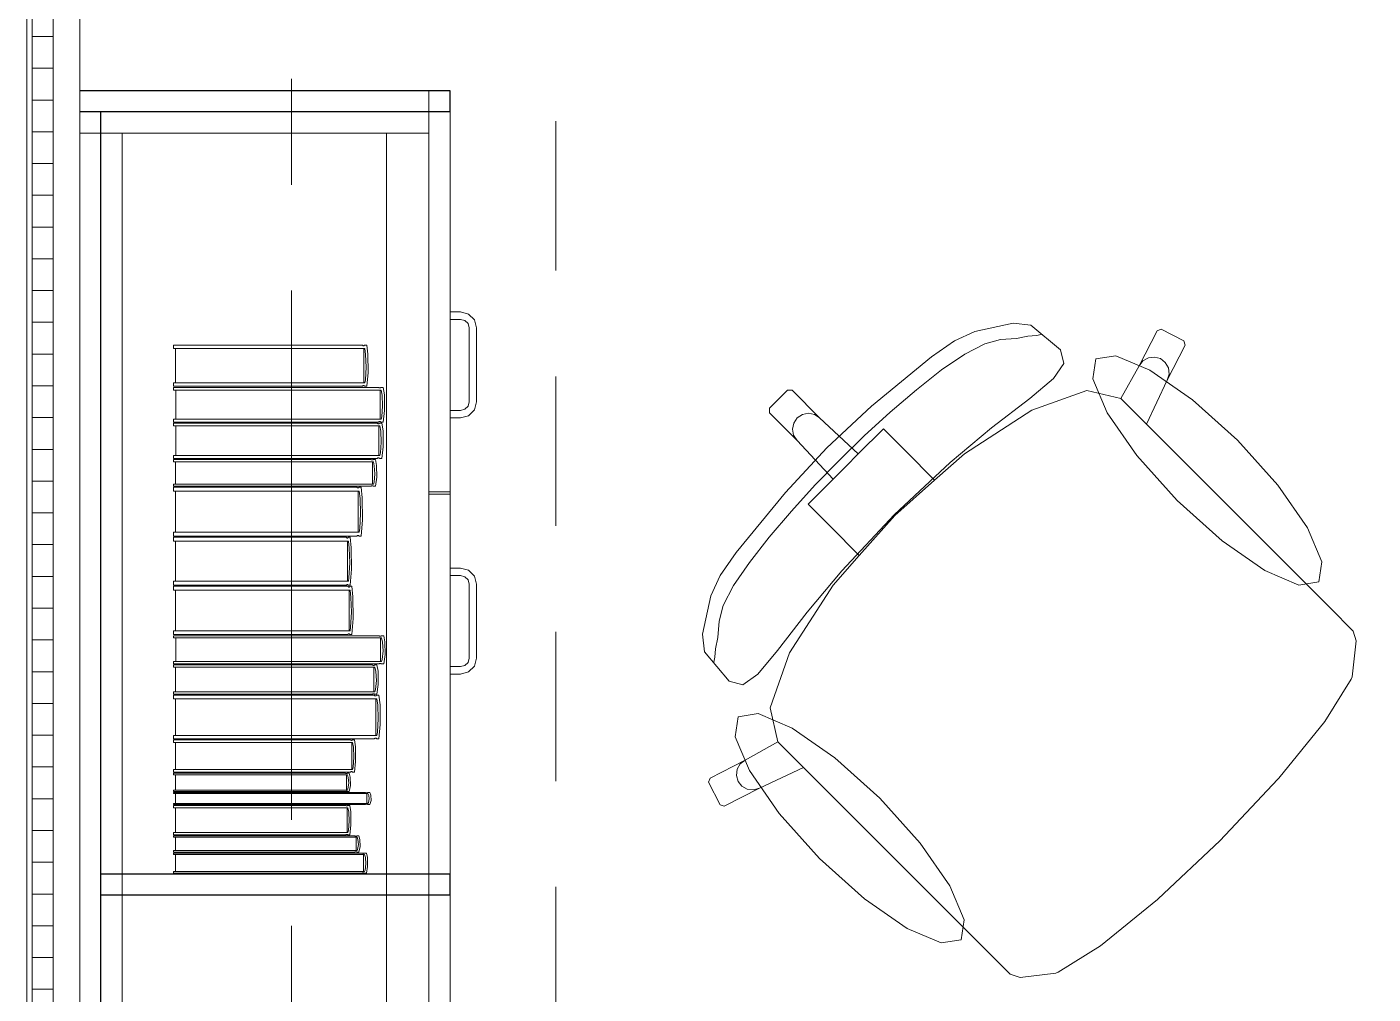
# Model space of a CAD drawing. Header units: inches. Extents: x -19 to 5698, y -728 to 92.
# Drawn here: x 407.07 to 408.342, y 13.286 to 14.199 of the extents above; entities that cross this region are included whole.
import ezdxf

# ---------------------------------------------------------------- set-up
doc = ezdxf.new("R2010")
doc.units = ezdxf.units.IN
doc.header["$MEASUREMENT"] = 0
doc.set_wipeout_variables(frame=1)
for name, pattern in [('Hidden Line', [0.195611, 0.141111, -0.0545]), ('Punto & Raya', [0.65, 0.5, -0.075, 0, -0.075]), ('Wipeout_Contour', [1, 0, -1])]:
    doc.linetypes.add(name, pattern=pattern)
for name, color, linetype in [('02 _ ARQ _ ALB _ Ejes Generales', 251, 'Continuous'), ('02 _ ARQ _ ZON _ Espacio.3D', 7, 'Continuous'), ('08 _ STR _ EXT _ 09 Vigas', 251, 'Continuous'), ('Acabado - Muros', 7, 'Continuous'), ('Interior - Mobiliario', 7, 'Continuous')]:
    doc.layers.add(name, color=color, linetype=linetype)

msp = doc.modelspace()

# ---------------------------------------------------------------- linework, layer by layer
at = {"layer": '02 _ ARQ _ ZON _ Espacio.3D', "color": 254, "linetype": 'Continuous', "lineweight": 0, "flags": 128}
msp.add_lwpolyline([(407.12, 16.5), (407.12, 8.1), (407.5701, 8.1), (407.5701, 7.7), (407.7701, 7.7), (407.7701, 7.3311), (413.6701, 7.3311), (413.6701, 7.7), (414.0701, 7.7), (414.0701, 8.1), (414.5701, 8.1), (414.5701, 7.35), (420.6701, 7.35), (420.6701, 7.7), (421.0701, 7.7), (421.0701, 8.1), (421.4201, 8.1), (421.4199, 11.45), (413.47, 11.4499), (413.47, 16.9), (413.47, 17.35), (407.5701, 17.3493), (407.5701, 16.5)], close=True, dxfattribs=at)
at = {"layer": '08 _ STR _ EXT _ 09 Vigas', "color": 251, "linetype": 'Hidden Line', "lineweight": 13, "true_color": 0x636466}
for p, q in [((407.0701, 7.7), (407.0701, 16.9)), ((407.5701, 7.7), (407.5701, 16.9))]:
    msp.add_line(p, q, dxfattribs=at)
at = {"layer": 'Interior - Mobiliario', "color": 175, "linetype": 'Continuous', "lineweight": 13}
for p, q in [((407.14, 14.1188), (407.45, 14.1188)), ((407.14, 12.6588), (407.14, 14.1188)), ((407.45, 14.1188), (407.45, 12.6588)), ((407.16, 14.0988), (407.41, 14.0988)), ((407.41, 14.0988), (407.45, 14.0988)), ((407.48, 13.9298), (407.47, 13.9298)), ((407.47, 13.9298), (407.47, 13.9228)), ((407.47, 13.9228), (407.48, 13.9228)), ((407.4875, 13.9278), (407.48, 13.9298)), ((407.48, 13.9228), (407.484, 13.9217)), ((407.484, 13.9217), (407.487, 13.9188)), ((407.493, 13.9223), (407.4875, 13.9278)), ((407.495, 13.9148), (407.493, 13.9223)), ((407.487, 13.9188), (407.488, 13.9148)), ((407.488, 13.9148), (407.488, 13.8448)), ((407.495, 13.8448), (407.495, 13.9148)), ((407.9661, 13.9114), (407.9468, 13.9024)), ((408.0022, 13.9192), (407.9661, 13.9114)), ((408.019, 13.9173), (408.0022, 13.9192)), ((408.0055, 13.9048), (408.0162, 13.9069)), ((408.0162, 13.9069), (408.0243, 13.9077)), ((408.0468, 13.8941), (408.019, 13.9173)), ((408.0243, 13.9077), (408.0288, 13.9085)), ((408.1382, 13.9121), (408.1212, 13.879)), ((408.1422, 13.9135), (408.1382, 13.9121)), ((408.1636, 13.9026), (408.1422, 13.9135)), ((407.2087, 13.8954), (407.2087, 13.8985)), ((407.2087, 13.8985), (407.3872, 13.8985)), ((407.3894, 13.8954), (407.2087, 13.8954)), ((407.2105, 13.8628), (407.2105, 13.8954)), ((407.3872, 13.8985), (407.3874, 13.8983)), ((407.3874, 13.8983), (407.3876, 13.8981)), ((407.3876, 13.8981), (407.3879, 13.8979)), ((407.3879, 13.8979), (407.3881, 13.8979)), ((407.3881, 13.8979), (407.3884, 13.8979)), ((407.3884, 13.8979), (407.3887, 13.898)), ((407.3885, 13.8954), (407.3885, 13.8628)), ((407.3887, 13.898), (407.3889, 13.8981)), ((407.3889, 13.8981), (407.3891, 13.8984)), ((407.3891, 13.8984), (407.3892, 13.8985)), ((407.3892, 13.8985), (407.3912, 13.8985)), ((407.3902, 13.8896), (407.3894, 13.8954)), ((407.3912, 13.8985), (407.3922, 13.89)), ((407.9468, 13.9024), (407.9251, 13.8875)), ((407.9565, 13.8898), (407.9753, 13.8998)), ((407.9753, 13.8998), (407.9901, 13.9037)), ((407.9901, 13.9037), (408.0055, 13.9048)), ((408.0502, 13.8812), (408.0468, 13.8941)), ((408.1479, 13.8655), (408.1649, 13.8986)), ((408.1649, 13.8986), (408.1636, 13.9026)), ((407.3907, 13.8776), (407.3902, 13.8896)), ((407.3922, 13.89), (407.3925, 13.8726)), ((407.9251, 13.8875), (407.8684, 13.8407)), ((407.9346, 13.875), (407.9565, 13.8898)), ((408.0402, 13.8669), (408.0502, 13.8812)), ((408.1249, 13.8836), (408.1212, 13.879)), ((408.13, 13.8865), (408.1249, 13.8836)), ((408.1358, 13.8872), (408.13, 13.8865)), ((408.1414, 13.8857), (408.1358, 13.8872)), ((408.146, 13.8821), (408.1414, 13.8857)), ((408.1489, 13.877), (408.146, 13.8821)), ((407.3899, 13.8657), (407.3907, 13.8776)), ((407.3925, 13.8726), (407.3912, 13.8596)), ((407.9108, 13.8564), (407.9346, 13.875)), ((408.1212, 13.879), (408.1039, 13.848)), ((408.1479, 13.8655), (408.1495, 13.8711)), ((408.1495, 13.8711), (408.1489, 13.877)), ((407.2087, 13.8596), (407.2087, 13.8628)), ((407.2087, 13.8628), (407.3894, 13.8628)), ((407.3872, 13.8596), (407.2087, 13.8596)), ((407.2087, 13.856), (407.2087, 13.8586)), ((407.2087, 13.8586), (407.4025, 13.8586)), ((407.4048, 13.856), (407.2087, 13.856)), ((407.2107, 13.8284), (407.2107, 13.856)), ((407.3873, 13.8598), (407.3872, 13.8596)), ((407.3876, 13.86), (407.3873, 13.8598)), ((407.3878, 13.8602), (407.3876, 13.86)), ((407.3881, 13.8603), (407.3878, 13.8602)), ((407.3883, 13.8603), (407.3881, 13.8603)), ((407.3886, 13.8602), (407.3883, 13.8603)), ((407.3889, 13.8601), (407.3886, 13.8602)), ((407.3891, 13.8599), (407.3889, 13.8601)), ((407.3892, 13.8596), (407.3891, 13.8599)), ((407.3912, 13.8596), (407.3892, 13.8596)), ((407.3894, 13.8628), (407.3899, 13.8657)), ((407.4025, 13.8586), (407.4026, 13.8585)), ((407.4026, 13.8585), (407.4029, 13.8583)), ((407.4029, 13.8583), (407.4032, 13.8582)), ((407.4032, 13.8582), (407.4034, 13.8581)), ((407.4034, 13.8581), (407.4037, 13.8581)), ((407.4037, 13.8581), (407.404, 13.8582)), ((407.4038, 13.856), (407.4038, 13.8284)), ((407.404, 13.8582), (407.4043, 13.8583)), ((407.4043, 13.8583), (407.4045, 13.8585)), ((407.4045, 13.8585), (407.4047, 13.8586)), ((407.4047, 13.8586), (407.4068, 13.8586)), ((407.4057, 13.8511), (407.4048, 13.856)), ((407.4068, 13.8586), (407.4079, 13.8514)), ((407.789, 13.8559), (407.7804, 13.8474)), ((407.7932, 13.8559), (407.789, 13.8559)), ((407.8193, 13.8299), (407.7932, 13.8559)), ((407.8861, 13.8352), (407.9108, 13.8564)), ((408.0179, 13.8482), (408.0402, 13.8669)), ((408.1283, 13.8237), (408.1479, 13.8655)), ((407.4062, 13.841), (407.4057, 13.8511)), ((407.4079, 13.8514), (407.4081, 13.8367)), ((407.488, 13.8448), (407.487, 13.8408)), ((407.493, 13.8373), (407.495, 13.8448)), ((407.7719, 13.8389), (407.7804, 13.8474)), ((407.9818, 13.8203), (408.0179, 13.8482)), ((408.0719, 13.8555), (408.02, 13.8371)), ((408.1039, 13.848), (408.0719, 13.8555)), ((408.1041, 13.848), (408.1039, 13.848)), ((408.1041, 13.848), (408.1283, 13.8237)), ((407.4048, 13.8284), (407.4054, 13.8309)), ((407.4054, 13.8309), (407.4062, 13.841)), ((407.4081, 13.8367), (407.4068, 13.8258)), ((407.48, 13.8368), (407.47, 13.8368)), ((407.47, 13.8368), (407.47, 13.8298)), ((407.484, 13.8379), (407.48, 13.8368)), ((407.48, 13.8298), (407.4875, 13.8318)), ((407.487, 13.8408), (407.484, 13.8379)), ((407.4875, 13.8318), (407.493, 13.8373)), ((407.7719, 13.8346), (407.7719, 13.8389)), ((407.798, 13.8085), (407.7719, 13.8346)), ((407.803, 13.833), (407.7981, 13.8298)), ((407.8087, 13.8342), (407.803, 13.833)), ((407.8145, 13.8331), (407.8087, 13.8342)), ((407.8193, 13.8299), (407.8145, 13.8331)), ((407.8684, 13.8407), (407.8262, 13.8016)), ((407.8614, 13.8127), (407.8861, 13.8352)), ((408.02, 13.8371), (407.9561, 13.7958)), ((407.2087, 13.8258), (407.2087, 13.8284)), ((407.2087, 13.8284), (407.4048, 13.8284)), ((407.4025, 13.8258), (407.2087, 13.8258)), ((407.2087, 13.8221), (407.2087, 13.8248)), ((407.2087, 13.8248), (407.4012, 13.8248)), ((407.4035, 13.8221), (407.2087, 13.8221)), ((407.2107, 13.7941), (407.2107, 13.8221)), ((407.4012, 13.8248), (407.4013, 13.8246)), ((407.4013, 13.8246), (407.4016, 13.8244)), ((407.4016, 13.8244), (407.4019, 13.8243)), ((407.4019, 13.8243), (407.4022, 13.8242)), ((407.4022, 13.8242), (407.4024, 13.8242)), ((407.4024, 13.8242), (407.4027, 13.8243)), ((407.4026, 13.8259), (407.4025, 13.8258)), ((407.4025, 13.8221), (407.4025, 13.7941)), ((407.4028, 13.8261), (407.4026, 13.8259)), ((407.4027, 13.8243), (407.403, 13.8244)), ((407.4031, 13.8262), (407.4028, 13.8261)), ((407.403, 13.8244), (407.4033, 13.8247)), ((407.4034, 13.8263), (407.4031, 13.8262)), ((407.4033, 13.8247), (407.4034, 13.8248)), ((407.4037, 13.8263), (407.4034, 13.8263)), ((407.4034, 13.8248), (407.4055, 13.8248)), ((407.4044, 13.8171), (407.4035, 13.8221)), ((407.404, 13.8263), (407.4037, 13.8263)), ((407.4042, 13.8261), (407.404, 13.8263)), ((407.4045, 13.826), (407.4042, 13.8261)), ((407.4047, 13.8258), (407.4045, 13.826)), ((407.4068, 13.8258), (407.4047, 13.8258)), ((407.4055, 13.8248), (407.4066, 13.8175)), ((407.47, 13.8298), (407.48, 13.8298)), ((407.7936, 13.8191), (407.7948, 13.8249)), ((407.7947, 13.8134), (407.7936, 13.8191)), ((407.7948, 13.8249), (407.7981, 13.8298)), ((407.8558, 13.7959), (407.8193, 13.8299)), ((407.8795, 13.8195), (407.8558, 13.7959)), ((407.9006, 13.7984), (407.8795, 13.8195)), ((407.9425, 13.7876), (407.9818, 13.8203)), ((408.2762, 13.6759), (408.1283, 13.8237)), ((407.4041, 13.7966), (407.4049, 13.8068)), ((407.4049, 13.8068), (407.4044, 13.8171)), ((407.4066, 13.8175), (407.4068, 13.8025)), ((407.798, 13.8085), (407.7947, 13.8134)), ((407.832, 13.772), (407.798, 13.8085)), ((407.838, 13.7899), (407.8614, 13.8127)), ((407.2087, 13.7914), (407.2087, 13.7941)), ((407.2087, 13.7941), (407.4035, 13.7941)), ((407.4035, 13.7941), (407.4041, 13.7966)), ((407.4068, 13.8025), (407.4055, 13.7914)), ((407.7871, 13.7594), (407.8262, 13.8016)), ((407.8558, 13.7959), (407.8439, 13.7839)), ((407.928, 13.771), (407.9006, 13.7984)), ((407.9561, 13.7958), (407.928, 13.771)), ((407.4012, 13.7914), (407.2087, 13.7914)), ((407.2087, 13.7884), (407.2087, 13.7904)), ((407.2087, 13.7904), (407.3953, 13.7904)), ((407.3975, 13.7884), (407.2087, 13.7884)), ((407.2106, 13.7673), (407.2106, 13.7884)), ((407.3953, 13.7904), (407.3954, 13.7902)), ((407.3954, 13.7902), (407.3957, 13.7901)), ((407.3957, 13.7901), (407.3959, 13.79)), ((407.3959, 13.79), (407.3962, 13.79)), ((407.3962, 13.79), (407.3965, 13.79)), ((407.3965, 13.79), (407.3968, 13.79)), ((407.3966, 13.7884), (407.3966, 13.7673)), ((407.3968, 13.79), (407.397, 13.7901)), ((407.397, 13.7901), (407.3973, 13.7903)), ((407.3973, 13.7903), (407.3974, 13.7904)), ((407.3974, 13.7904), (407.3995, 13.7904)), ((407.3984, 13.7846), (407.3975, 13.7884)), ((407.3989, 13.7769), (407.3984, 13.7846)), ((407.3995, 13.7904), (407.4005, 13.7849)), ((407.4005, 13.7849), (407.4007, 13.7737)), ((407.4013, 13.7915), (407.4012, 13.7914)), ((407.4015, 13.7917), (407.4013, 13.7915)), ((407.4018, 13.7919), (407.4015, 13.7917)), ((407.4021, 13.7919), (407.4018, 13.7919)), ((407.4024, 13.7919), (407.4021, 13.7919)), ((407.4027, 13.7919), (407.4024, 13.7919)), ((407.4029, 13.7918), (407.4027, 13.7919)), ((407.4032, 13.7916), (407.4029, 13.7918)), ((407.4034, 13.7914), (407.4032, 13.7916)), ((407.4055, 13.7914), (407.4034, 13.7914)), ((407.838, 13.7899), (407.8152, 13.7664)), ((407.832, 13.772), (407.8439, 13.7839)), ((407.8897, 13.7381), (407.9425, 13.7876)), ((407.2087, 13.7653), (407.2087, 13.7673)), ((407.2087, 13.7673), (407.3975, 13.7673)), ((407.3975, 13.7673), (407.3981, 13.7692)), ((407.3981, 13.7692), (407.3989, 13.7769)), ((407.4007, 13.7737), (407.3995, 13.7653)), ((407.8083, 13.7484), (407.832, 13.772)), ((407.928, 13.771), (407.8902, 13.7377)), ((407.3953, 13.7653), (407.2087, 13.7653)), ((407.2087, 13.7606), (407.2087, 13.7643)), ((407.2087, 13.7643), (407.382, 13.7643)), ((407.3841, 13.7606), (407.2087, 13.7606)), ((407.2105, 13.7217), (407.2105, 13.7606)), ((407.382, 13.7643), (407.3821, 13.7641)), ((407.3821, 13.7641), (407.3824, 13.7638)), ((407.3824, 13.7638), (407.3826, 13.7636)), ((407.3826, 13.7636), (407.3829, 13.7636)), ((407.3829, 13.7636), (407.3831, 13.7636)), ((407.3831, 13.7636), (407.3834, 13.7637)), ((407.3832, 13.7606), (407.3832, 13.7217)), ((407.3834, 13.7637), (407.3836, 13.7639)), ((407.3836, 13.7639), (407.3839, 13.7641)), ((407.3839, 13.7641), (407.384, 13.7643)), ((407.384, 13.7643), (407.3859, 13.7643)), ((407.3849, 13.7537), (407.3841, 13.7606)), ((407.3859, 13.7643), (407.3869, 13.7542)), ((407.3869, 13.7542), (407.3871, 13.7335)), ((407.3954, 13.7654), (407.3953, 13.7653)), ((407.3956, 13.7656), (407.3954, 13.7654)), ((407.3959, 13.7657), (407.3956, 13.7656)), ((407.3962, 13.7657), (407.3959, 13.7657)), ((407.3964, 13.7657), (407.3962, 13.7657)), ((407.3967, 13.7657), (407.3964, 13.7657)), ((407.397, 13.7656), (407.3967, 13.7657)), ((407.3972, 13.7655), (407.397, 13.7656)), ((407.3974, 13.7653), (407.3972, 13.7655)), ((407.3995, 13.7653), (407.3974, 13.7653)), ((407.47, 13.7598), (407.45, 13.7598)), ((407.47, 13.7578), (407.45, 13.7578)), ((407.7403, 13.7027), (407.7871, 13.7594)), ((407.8152, 13.7664), (407.7926, 13.7418)), ((407.3854, 13.7394), (407.3849, 13.7537)), ((407.7926, 13.7418), (407.7715, 13.717)), ((407.8295, 13.7272), (407.8083, 13.7484)), ((407.3846, 13.7252), (407.3854, 13.7394)), ((407.3871, 13.7335), (407.3859, 13.718)), ((407.8897, 13.7381), (407.8402, 13.6854)), ((407.8568, 13.6998), (407.8902, 13.7377)), ((407.2087, 13.718), (407.2087, 13.7217)), ((407.2087, 13.7217), (407.3841, 13.7217)), ((407.382, 13.718), (407.2087, 13.718)), ((407.2087, 13.7134), (407.2087, 13.717)), ((407.2087, 13.717), (407.372, 13.717)), ((407.372, 13.717), (407.3721, 13.7168)), ((407.3721, 13.7168), (407.3723, 13.7165)), ((407.3723, 13.7165), (407.3725, 13.7163)), ((407.3725, 13.7163), (407.3728, 13.7163)), ((407.3728, 13.7163), (407.373, 13.7163)), ((407.373, 13.7163), (407.3733, 13.7164)), ((407.3733, 13.7164), (407.3735, 13.7166)), ((407.3735, 13.7166), (407.3737, 13.7168)), ((407.3737, 13.7168), (407.3738, 13.717)), ((407.3738, 13.717), (407.3756, 13.717)), ((407.3756, 13.717), (407.3765, 13.7071)), ((407.3821, 13.7182), (407.382, 13.718)), ((407.3823, 13.7185), (407.3821, 13.7182)), ((407.3826, 13.7187), (407.3823, 13.7185)), ((407.3828, 13.7188), (407.3826, 13.7187)), ((407.3831, 13.7188), (407.3828, 13.7188)), ((407.3833, 13.7187), (407.3831, 13.7188)), ((407.3836, 13.7185), (407.3833, 13.7187)), ((407.3838, 13.7183), (407.3836, 13.7185)), ((407.384, 13.718), (407.3838, 13.7183)), ((407.3859, 13.718), (407.384, 13.718)), ((407.3841, 13.7217), (407.3846, 13.7252)), ((407.7715, 13.717), (407.7529, 13.6932)), ((407.8568, 13.6998), (407.8295, 13.7272)), ((407.3739, 13.7134), (407.2087, 13.7134)), ((407.2104, 13.6754), (407.2104, 13.7134)), ((407.3731, 13.7134), (407.3731, 13.6754)), ((407.3747, 13.7066), (407.3739, 13.7134)), ((407.3751, 13.6927), (407.3747, 13.7066)), ((407.3765, 13.7071), (407.3767, 13.6868)), ((407.3744, 13.6788), (407.3751, 13.6927)), ((407.7254, 13.681), (407.7403, 13.7027)), ((407.7529, 13.6932), (407.738, 13.6714)), ((407.8321, 13.6717), (407.8568, 13.6998)), ((407.3739, 13.6754), (407.3744, 13.6788)), ((407.3767, 13.6868), (407.3756, 13.6717)), ((407.47, 13.6878), (407.48, 13.6878)), ((407.47, 13.6808), (407.47, 13.6878)), ((407.48, 13.6808), (407.47, 13.6808)), ((407.48, 13.6878), (407.4875, 13.6858)), ((407.484, 13.6797), (407.48, 13.6808)), ((407.487, 13.6768), (407.484, 13.6797)), ((407.4875, 13.6858), (407.493, 13.6803)), ((407.493, 13.6803), (407.495, 13.6728)), ((407.7164, 13.6618), (407.7254, 13.681)), ((407.8402, 13.6854), (407.8075, 13.6461)), ((407.2087, 13.6717), (407.2087, 13.6754)), ((407.2087, 13.6754), (407.3739, 13.6754)), ((407.372, 13.6717), (407.2087, 13.6717)), ((407.2087, 13.6671), (407.2087, 13.6707)), ((407.2087, 13.6707), (407.3735, 13.6707)), ((407.3755, 13.6671), (407.2087, 13.6671)), ((407.2104, 13.6287), (407.2104, 13.6671)), ((407.3723, 13.6722), (407.372, 13.6719)), ((407.372, 13.6719), (407.372, 13.6717)), ((407.3725, 13.6724), (407.3723, 13.6722)), ((407.3727, 13.6725), (407.3725, 13.6724)), ((407.373, 13.6725), (407.3727, 13.6725)), ((407.3732, 13.6724), (407.373, 13.6725)), ((407.3735, 13.6722), (407.3732, 13.6724)), ((407.3737, 13.672), (407.3735, 13.6722)), ((407.3735, 13.6707), (407.3736, 13.6705)), ((407.3736, 13.6705), (407.3738, 13.6702)), ((407.3738, 13.6717), (407.3737, 13.672)), ((407.3756, 13.6717), (407.3738, 13.6717)), ((407.3738, 13.6702), (407.3741, 13.6701)), ((407.3741, 13.6701), (407.3743, 13.67)), ((407.3743, 13.67), (407.3746, 13.67)), ((407.3746, 13.67), (407.3748, 13.6701)), ((407.3747, 13.6671), (407.3747, 13.6287)), ((407.3748, 13.6701), (407.375, 13.6703)), ((407.375, 13.6703), (407.3753, 13.6706)), ((407.3753, 13.6706), (407.3754, 13.6707)), ((407.3754, 13.6707), (407.3772, 13.6707)), ((407.3763, 13.6602), (407.3755, 13.6671)), ((407.3772, 13.6707), (407.3781, 13.6607)), ((407.488, 13.6728), (407.487, 13.6768)), ((407.488, 13.6028), (407.488, 13.6728)), ((407.495, 13.6728), (407.495, 13.6028)), ((407.738, 13.6714), (407.7281, 13.6525)), ((407.7907, 13.6079), (407.8321, 13.6717)), ((408.3017, 13.6504), (408.2762, 13.6759)), ((407.3767, 13.6462), (407.3763, 13.6602)), ((407.3781, 13.6607), (407.3783, 13.6403)), ((407.7087, 13.6256), (407.7164, 13.6618)), ((407.7281, 13.6525), (407.7242, 13.6378)), ((407.376, 13.6321), (407.3767, 13.6462)), ((407.3783, 13.6403), (407.3772, 13.625)), ((407.8075, 13.6461), (407.7796, 13.6099)), ((408.3237, 13.6284), (408.3017, 13.6504)), ((407.2087, 13.625), (407.2087, 13.6287)), ((407.2087, 13.6287), (407.3755, 13.6287)), ((407.3755, 13.6287), (407.376, 13.6321)), ((407.7242, 13.6378), (407.723, 13.6224)), ((408.3265, 13.6191), (408.3237, 13.6284)), ((407.3735, 13.625), (407.2087, 13.625)), ((407.2087, 13.6219), (407.2087, 13.624)), ((407.2087, 13.624), (407.4029, 13.624)), ((407.4053, 13.6219), (407.2087, 13.6219)), ((407.2107, 13.5996), (407.2107, 13.6219)), ((407.3736, 13.6252), (407.3735, 13.625)), ((407.3738, 13.6255), (407.3736, 13.6252)), ((407.374, 13.6257), (407.3738, 13.6255)), ((407.3743, 13.6258), (407.374, 13.6257)), ((407.3745, 13.6258), (407.3743, 13.6258)), ((407.3748, 13.6257), (407.3745, 13.6258)), ((407.375, 13.6255), (407.3748, 13.6257)), ((407.3752, 13.6253), (407.375, 13.6255)), ((407.3754, 13.625), (407.3752, 13.6253)), ((407.3772, 13.625), (407.3754, 13.625)), ((407.4029, 13.624), (407.4031, 13.6239)), ((407.4031, 13.6239), (407.4033, 13.6237)), ((407.4033, 13.6237), (407.4036, 13.6236)), ((407.4036, 13.6236), (407.4039, 13.6236)), ((407.4039, 13.6236), (407.4042, 13.6236)), ((407.4042, 13.6236), (407.4045, 13.6236)), ((407.4043, 13.6219), (407.4043, 13.5996)), ((407.4045, 13.6236), (407.4048, 13.6237)), ((407.4048, 13.6237), (407.405, 13.6239)), ((407.405, 13.6239), (407.4051, 13.624)), ((407.4051, 13.624), (407.4073, 13.624)), ((407.4062, 13.6179), (407.4053, 13.6219)), ((407.4067, 13.6097), (407.4062, 13.6179)), ((407.4073, 13.624), (407.4084, 13.6182)), ((407.4084, 13.6182), (407.4086, 13.6063)), ((407.7105, 13.6089), (407.7087, 13.6256)), ((407.723, 13.6224), (407.721, 13.6116)), ((408.3225, 13.5852), (408.3265, 13.6191)), ((407.4053, 13.5996), (407.4059, 13.6016)), ((407.4059, 13.6016), (407.4067, 13.6097)), ((407.4086, 13.6063), (407.4073, 13.5974)), ((407.487, 13.5988), (407.488, 13.6028)), ((407.495, 13.6028), (407.493, 13.5953)), ((407.7337, 13.581), (407.7105, 13.6089)), ((407.7202, 13.6036), (407.7194, 13.5991)), ((407.721, 13.6116), (407.7202, 13.6036)), ((407.7796, 13.6099), (407.761, 13.5876)), ((407.7724, 13.5559), (407.7907, 13.6079)), ((407.2087, 13.5974), (407.2087, 13.5996)), ((407.2087, 13.5996), (407.4053, 13.5996)), ((407.4029, 13.5974), (407.2087, 13.5974)), ((407.2087, 13.5942), (407.2087, 13.5964)), ((407.2087, 13.5964), (407.3966, 13.5964)), ((407.3989, 13.5942), (407.2087, 13.5942)), ((407.2106, 13.571), (407.2106, 13.5942)), ((407.3966, 13.5964), (407.3968, 13.5963)), ((407.3968, 13.5963), (407.397, 13.5961)), ((407.397, 13.5961), (407.3973, 13.596)), ((407.3973, 13.596), (407.3976, 13.596)), ((407.3976, 13.596), (407.3979, 13.596)), ((407.3979, 13.596), (407.3982, 13.596)), ((407.398, 13.5942), (407.398, 13.571)), ((407.3982, 13.596), (407.3984, 13.5962)), ((407.3984, 13.5962), (407.3987, 13.5963)), ((407.3987, 13.5963), (407.3988, 13.5964)), ((407.3988, 13.5964), (407.4009, 13.5964)), ((407.3998, 13.5901), (407.3989, 13.5942)), ((407.4003, 13.5816), (407.3998, 13.5901)), ((407.4009, 13.5964), (407.4019, 13.5904)), ((407.4019, 13.5904), (407.4021, 13.578)), ((407.403, 13.5975), (407.4029, 13.5974)), ((407.4033, 13.5977), (407.403, 13.5975)), ((407.4035, 13.5978), (407.4033, 13.5977)), ((407.4038, 13.5979), (407.4035, 13.5978)), ((407.4041, 13.5979), (407.4038, 13.5979)), ((407.4044, 13.5978), (407.4041, 13.5979)), ((407.4047, 13.5977), (407.4044, 13.5978)), ((407.4049, 13.5976), (407.4047, 13.5977)), ((407.4051, 13.5974), (407.4049, 13.5976)), ((407.4073, 13.5974), (407.4051, 13.5974)), ((407.47, 13.5948), (407.48, 13.5948)), ((407.47, 13.5878), (407.47, 13.5948)), ((407.48, 13.5948), (407.484, 13.5959)), ((407.4875, 13.5898), (407.48, 13.5878)), ((407.484, 13.5959), (407.487, 13.5988)), ((407.493, 13.5953), (407.4875, 13.5898)), ((407.3995, 13.5731), (407.4003, 13.5816)), ((407.4021, 13.578), (407.4009, 13.5688)), ((407.48, 13.5878), (407.47, 13.5878)), ((407.7466, 13.5776), (407.7337, 13.581)), ((407.761, 13.5876), (407.7466, 13.5776)), ((408.2967, 13.543), (408.3216, 13.5831)), ((408.3216, 13.5831), (408.3225, 13.5852)), ((407.2087, 13.5688), (407.2087, 13.571)), ((407.2087, 13.571), (407.3989, 13.571)), ((407.3966, 13.5688), (407.2087, 13.5688)), ((407.2087, 13.5645), (407.2087, 13.5678)), ((407.2087, 13.5678), (407.3984, 13.5678)), ((407.4008, 13.5645), (407.2087, 13.5645)), ((407.2106, 13.5299), (407.2106, 13.5645)), ((407.3967, 13.5689), (407.3966, 13.5688)), ((407.397, 13.569), (407.3967, 13.5689)), ((407.3973, 13.5692), (407.397, 13.569)), ((407.3975, 13.5692), (407.3973, 13.5692)), ((407.3978, 13.5692), (407.3975, 13.5692)), ((407.3981, 13.5692), (407.3978, 13.5692)), ((407.3984, 13.5691), (407.3981, 13.5692)), ((407.3986, 13.5689), (407.3984, 13.5691)), ((407.3984, 13.5678), (407.3986, 13.5675)), ((407.3988, 13.5688), (407.3986, 13.5689)), ((407.3986, 13.5675), (407.3988, 13.5673)), ((407.4009, 13.5688), (407.3988, 13.5688)), ((407.3988, 13.5673), (407.3991, 13.5672)), ((407.3989, 13.571), (407.3995, 13.5731)), ((407.3991, 13.5672), (407.3994, 13.5671)), ((407.3994, 13.5671), (407.3997, 13.5671)), ((407.3997, 13.5671), (407.4, 13.5672)), ((407.3998, 13.5645), (407.3998, 13.5299)), ((407.4, 13.5672), (407.4002, 13.5674)), ((407.4002, 13.5674), (407.4005, 13.5676)), ((407.4005, 13.5676), (407.4006, 13.5678)), ((407.4006, 13.5678), (407.4027, 13.5678)), ((407.4016, 13.5583), (407.4008, 13.5645)), ((407.4027, 13.5678), (407.4038, 13.5587)), ((407.4021, 13.5457), (407.4016, 13.5583)), ((407.4038, 13.5587), (407.404, 13.5403)), ((407.7798, 13.5239), (407.7724, 13.5559)), ((407.4013, 13.533), (407.4021, 13.5457)), ((407.404, 13.5403), (407.4027, 13.5266)), ((408.2532, 13.4894), (408.2967, 13.543)), ((407.2087, 13.5266), (407.2087, 13.5299)), ((407.2087, 13.5299), (407.4008, 13.5299)), ((407.3984, 13.5266), (407.2087, 13.5266)), ((407.2087, 13.5232), (407.2087, 13.5256)), ((407.2087, 13.5256), (407.3758, 13.5256)), ((407.3758, 13.5256), (407.376, 13.5255)), ((407.376, 13.5255), (407.3762, 13.5253)), ((407.3762, 13.5253), (407.3764, 13.5252)), ((407.3764, 13.5252), (407.3767, 13.5251)), ((407.3767, 13.5251), (407.3769, 13.5251)), ((407.3769, 13.5251), (407.3772, 13.5252)), ((407.3772, 13.5252), (407.3774, 13.5253)), ((407.3774, 13.5253), (407.3776, 13.5255)), ((407.3776, 13.5255), (407.3777, 13.5256)), ((407.3777, 13.5256), (407.3796, 13.5256)), ((407.3796, 13.5256), (407.3805, 13.5189)), ((407.3985, 13.5268), (407.3984, 13.5266)), ((407.3988, 13.527), (407.3985, 13.5268)), ((407.3991, 13.5272), (407.3988, 13.527)), ((407.3993, 13.5273), (407.3991, 13.5272)), ((407.3996, 13.5273), (407.3993, 13.5273)), ((407.3999, 13.5272), (407.3996, 13.5273)), ((407.4002, 13.5271), (407.3999, 13.5272)), ((407.4004, 13.5269), (407.4002, 13.5271)), ((407.4006, 13.5266), (407.4004, 13.5269)), ((407.4027, 13.5266), (407.4006, 13.5266)), ((407.4008, 13.5299), (407.4013, 13.533)), ((407.3779, 13.5232), (407.2087, 13.5232)), ((407.2104, 13.4976), (407.2104, 13.5232)), ((407.377, 13.5232), (407.377, 13.4976)), ((407.3787, 13.5186), (407.3779, 13.5232)), ((407.3791, 13.5092), (407.3787, 13.5186)), ((407.3805, 13.5189), (407.3807, 13.5053)), ((407.7488, 13.5066), (407.7798, 13.5239)), ((407.7799, 13.5237), (407.7798, 13.5239)), ((407.7799, 13.5237), (407.8041, 13.4995)), ((407.3779, 13.4976), (407.3784, 13.4999)), ((407.3784, 13.4999), (407.3791, 13.5092)), ((407.3807, 13.5053), (407.3796, 13.4951)), ((407.7157, 13.4896), (407.7488, 13.5066)), ((407.7413, 13.4978), (407.7442, 13.503)), ((407.7442, 13.503), (407.7488, 13.5066)), ((407.8041, 13.4995), (407.7623, 13.4799)), ((407.952, 13.3516), (407.8041, 13.4995)), ((407.2087, 13.4951), (407.2087, 13.4976)), ((407.2087, 13.4976), (407.3779, 13.4976)), ((407.3758, 13.4951), (407.2087, 13.4951)), ((407.2087, 13.4927), (407.2087, 13.4941)), ((407.2087, 13.4941), (407.3711, 13.4941)), ((407.3731, 13.4927), (407.2087, 13.4927)), ((407.2104, 13.4782), (407.2104, 13.4927)), ((407.3711, 13.4941), (407.3712, 13.494)), ((407.3712, 13.494), (407.3714, 13.4939)), ((407.3714, 13.4939), (407.3717, 13.4939)), ((407.3717, 13.4939), (407.3719, 13.4938)), ((407.3719, 13.4938), (407.3721, 13.4938)), ((407.3721, 13.4938), (407.3724, 13.4939)), ((407.3722, 13.4927), (407.3722, 13.4782)), ((407.3724, 13.4939), (407.3726, 13.4939)), ((407.3726, 13.4939), (407.3728, 13.4941)), ((407.3728, 13.4941), (407.3729, 13.4941)), ((407.3729, 13.4941), (407.3747, 13.4941)), ((407.3738, 13.4901), (407.3731, 13.4927)), ((407.3742, 13.4848), (407.3738, 13.4901)), ((407.3747, 13.4941), (407.3756, 13.4903)), ((407.3756, 13.4903), (407.3758, 13.4826)), ((407.3759, 13.4952), (407.3758, 13.4951)), ((407.3761, 13.4954), (407.3759, 13.4952)), ((407.3764, 13.4956), (407.3761, 13.4954)), ((407.3766, 13.4956), (407.3764, 13.4956)), ((407.3769, 13.4956), (407.3766, 13.4956)), ((407.3771, 13.4956), (407.3769, 13.4956)), ((407.3774, 13.4955), (407.3771, 13.4956)), ((407.3776, 13.4953), (407.3774, 13.4955)), ((407.3777, 13.4951), (407.3776, 13.4953)), ((407.3796, 13.4951), (407.3777, 13.4951)), ((407.7144, 13.4856), (407.7157, 13.4896)), ((407.7406, 13.492), (407.7413, 13.4978)), ((407.7422, 13.4864), (407.7406, 13.492)), ((408.1976, 13.4302), (408.2525, 13.4885)), ((408.2525, 13.4885), (408.2532, 13.4894)), ((407.2087, 13.4768), (407.2087, 13.4782)), ((407.2087, 13.4782), (407.3731, 13.4782)), ((407.3711, 13.4768), (407.2087, 13.4768)), ((407.2087, 13.4749), (407.2087, 13.4758)), ((407.2087, 13.4758), (407.39, 13.4758)), ((407.3922, 13.4749), (407.2087, 13.4749)), ((407.2106, 13.4656), (407.2106, 13.4749)), ((407.3712, 13.4768), (407.3711, 13.4768)), ((407.3714, 13.4769), (407.3712, 13.4768)), ((407.3716, 13.477), (407.3714, 13.4769)), ((407.3718, 13.477), (407.3716, 13.477)), ((407.3721, 13.4771), (407.3718, 13.477)), ((407.3723, 13.477), (407.3721, 13.4771)), ((407.3726, 13.477), (407.3723, 13.477)), ((407.3728, 13.4769), (407.3726, 13.477)), ((407.3729, 13.4768), (407.3728, 13.4769)), ((407.3747, 13.4768), (407.3729, 13.4768)), ((407.3731, 13.4782), (407.3735, 13.4795)), ((407.3735, 13.4795), (407.3742, 13.4848)), ((407.3758, 13.4826), (407.3747, 13.4768)), ((407.39, 13.4758), (407.3902, 13.4757)), ((407.3902, 13.4757), (407.3904, 13.4756)), ((407.3904, 13.4756), (407.3907, 13.4756)), ((407.3907, 13.4756), (407.3909, 13.4756)), ((407.3909, 13.4756), (407.3912, 13.4756)), ((407.3912, 13.4756), (407.3915, 13.4756)), ((407.3913, 13.4749), (407.3913, 13.4656)), ((407.3915, 13.4756), (407.3917, 13.4757)), ((407.3917, 13.4757), (407.392, 13.4757)), ((407.392, 13.4757), (407.3921, 13.4758)), ((407.3921, 13.4758), (407.3941, 13.4758)), ((407.3931, 13.4732), (407.3922, 13.4749)), ((407.3941, 13.4758), (407.3951, 13.4733)), ((407.7252, 13.4642), (407.7144, 13.4856)), ((407.7623, 13.4799), (407.7292, 13.4629)), ((407.7458, 13.4818), (407.7422, 13.4864)), ((407.7509, 13.479), (407.7458, 13.4818)), ((407.7567, 13.4783), (407.7509, 13.479)), ((407.7623, 13.4799), (407.7567, 13.4783)), ((407.2087, 13.4647), (407.2087, 13.4656)), ((407.2087, 13.4656), (407.3922, 13.4656)), ((407.39, 13.4647), (407.2087, 13.4647)), ((407.2087, 13.4615), (407.2087, 13.4637)), ((407.2087, 13.4637), (407.3715, 13.4637)), ((407.3735, 13.4615), (407.2087, 13.4615)), ((407.2104, 13.4381), (407.2104, 13.4615)), ((407.3715, 13.4637), (407.3717, 13.4636)), ((407.3717, 13.4636), (407.3719, 13.4634)), ((407.3719, 13.4634), (407.3721, 13.4633)), ((407.3721, 13.4633), (407.3724, 13.4633)), ((407.3724, 13.4633), (407.3726, 13.4633)), ((407.3726, 13.4633), (407.3728, 13.4634)), ((407.3727, 13.4615), (407.3727, 13.4381)), ((407.3728, 13.4634), (407.3731, 13.4635)), ((407.3731, 13.4635), (407.3733, 13.4636)), ((407.3733, 13.4636), (407.3734, 13.4637)), ((407.3734, 13.4637), (407.3752, 13.4637)), ((407.3743, 13.4573), (407.3735, 13.4615)), ((407.3752, 13.4637), (407.3761, 13.4576)), ((407.3901, 13.4648), (407.39, 13.4647)), ((407.3904, 13.4649), (407.3901, 13.4648)), ((407.3906, 13.4649), (407.3904, 13.4649)), ((407.3909, 13.4649), (407.3906, 13.4649)), ((407.3912, 13.4649), (407.3909, 13.4649)), ((407.3914, 13.4649), (407.3912, 13.4649)), ((407.3917, 13.4649), (407.3914, 13.4649)), ((407.3919, 13.4648), (407.3917, 13.4649)), ((407.3921, 13.4647), (407.3919, 13.4648)), ((407.3941, 13.4647), (407.3921, 13.4647)), ((407.3922, 13.4656), (407.3928, 13.4665)), ((407.3928, 13.4665), (407.3936, 13.4698)), ((407.3936, 13.4698), (407.3931, 13.4732)), ((407.3953, 13.4684), (407.3941, 13.4647)), ((407.3951, 13.4733), (407.3953, 13.4684)), ((407.7292, 13.4629), (407.7252, 13.4642)), ((407.374, 13.4402), (407.3747, 13.4488)), ((407.3747, 13.4488), (407.3743, 13.4573)), ((407.3761, 13.4576), (407.3763, 13.4452)), ((407.2087, 13.4359), (407.2087, 13.4381)), ((407.2087, 13.4381), (407.3735, 13.4381)), ((407.3715, 13.4359), (407.2087, 13.4359)), ((407.3716, 13.436), (407.3715, 13.4359)), ((407.3718, 13.4361), (407.3716, 13.436)), ((407.3721, 13.4363), (407.3718, 13.4361)), ((407.3723, 13.4363), (407.3721, 13.4363)), ((407.3725, 13.4363), (407.3723, 13.4363)), ((407.3728, 13.4363), (407.3725, 13.4363)), ((407.373, 13.4362), (407.3728, 13.4363)), ((407.3732, 13.436), (407.373, 13.4362)), ((407.3734, 13.4359), (407.3732, 13.436)), ((407.3752, 13.4359), (407.3734, 13.4359)), ((407.3735, 13.4381), (407.374, 13.4402)), ((407.3763, 13.4452), (407.3752, 13.4359)), ((407.2087, 13.4337), (407.2087, 13.4349)), ((407.2087, 13.4349), (407.38, 13.4349)), ((407.3821, 13.4337), (407.2087, 13.4337)), ((407.2104, 13.421), (407.2104, 13.4337)), ((407.38, 13.4349), (407.3802, 13.4348)), ((407.3802, 13.4348), (407.3804, 13.4347)), ((407.3804, 13.4347), (407.3806, 13.4346)), ((407.3806, 13.4346), (407.3809, 13.4346)), ((407.3809, 13.4346), (407.3811, 13.4346)), ((407.3811, 13.4346), (407.3814, 13.4347)), ((407.3812, 13.4337), (407.3812, 13.421)), ((407.3814, 13.4347), (407.3816, 13.4347)), ((407.3816, 13.4347), (407.3819, 13.4348)), ((407.3819, 13.4348), (407.382, 13.4349)), ((407.382, 13.4349), (407.3839, 13.4349)), ((407.3829, 13.4314), (407.3821, 13.4337)), ((407.3826, 13.4221), (407.3834, 13.4267)), ((407.3834, 13.4267), (407.3829, 13.4314)), ((407.3839, 13.4349), (407.3848, 13.4316)), ((407.385, 13.4248), (407.3839, 13.4197)), ((407.3848, 13.4316), (407.385, 13.4248)), ((408.1976, 13.4302), (408.1393, 13.3754)), ((407.2087, 13.4197), (407.2087, 13.421)), ((407.2087, 13.421), (407.3821, 13.421)), ((407.38, 13.4197), (407.2087, 13.4197)), ((407.2087, 13.4172), (407.2087, 13.4187)), ((407.2087, 13.4187), (407.3869, 13.4187)), ((407.3891, 13.4172), (407.2087, 13.4172)), ((407.3801, 13.4198), (407.38, 13.4197)), ((407.3803, 13.4199), (407.3801, 13.4198)), ((407.3806, 13.42), (407.3803, 13.4199)), ((407.3808, 13.42), (407.3806, 13.42)), ((407.3811, 13.42), (407.3808, 13.42)), ((407.3813, 13.42), (407.3811, 13.42)), ((407.3816, 13.4199), (407.3813, 13.42)), ((407.3818, 13.4198), (407.3816, 13.4199)), ((407.382, 13.4197), (407.3818, 13.4198)), ((407.3839, 13.4197), (407.382, 13.4197)), ((407.3821, 13.421), (407.3826, 13.4221)), ((407.3869, 13.4187), (407.387, 13.4186)), ((407.387, 13.4186), (407.3873, 13.4185)), ((407.3873, 13.4185), (407.3875, 13.4185)), ((407.3875, 13.4185), (407.3878, 13.4184)), ((407.3878, 13.4184), (407.3881, 13.4184)), ((407.3881, 13.4184), (407.3883, 13.4185)), ((407.3883, 13.4185), (407.3886, 13.4186)), ((407.3886, 13.4186), (407.3888, 13.4187)), ((407.3888, 13.4187), (407.3889, 13.4187)), ((407.3889, 13.4187), (407.3909, 13.4187)), ((407.3899, 13.4144), (407.3891, 13.4172)), ((407.3904, 13.4086), (407.3899, 13.4144)), ((407.3909, 13.4187), (407.3919, 13.4146)), ((407.3919, 13.4146), (407.3921, 13.4061)), ((408.1385, 13.3747), (408.0848, 13.3311)), ((408.1393, 13.3754), (408.1385, 13.3747)), ((407.9775, 13.3261), (407.952, 13.3516)), ((407.9994, 13.3042), (407.9775, 13.3261)), ((408.0848, 13.3311), (408.0448, 13.3062)), ((408.0087, 13.3013), (407.9994, 13.3042)), ((408.0426, 13.3053), (408.0087, 13.3013)), ((408.0448, 13.3062), (408.0426, 13.3053))]:
    msp.add_line(p, q, dxfattribs=at)
at = {"layer": 'Interior - Mobiliario', "color": 175, "linetype": 'Continuous', "lineweight": 13, "flags": 128}
for points in [[(408.2141, 13.8086), (408.1716, 13.8468), (408.1313, 13.8748), (408.0992, 13.8884), (408.0803, 13.8855), (408.0774, 13.8666), (408.091, 13.8346), (408.119, 13.7942), (408.1572, 13.7517), (408.1997, 13.7136), (408.24, 13.6855), (408.2721, 13.6719), (408.291, 13.6748), (408.2939, 13.6937), (408.2803, 13.7258), (408.2523, 13.7662)], [(407.8192, 13.4137), (407.781, 13.4562), (407.753, 13.4966), (407.7394, 13.5286), (407.7423, 13.5475), (407.7612, 13.5504), (407.7933, 13.5368), (407.8336, 13.5088), (407.8761, 13.4706), (407.9143, 13.4281), (407.9423, 13.3878), (407.9559, 13.3557), (407.953, 13.3368), (407.9341, 13.3339), (407.902, 13.3475), (407.8617, 13.3756)]]:
    msp.add_lwpolyline(points, close=True, dxfattribs=at)

# ---------------------------------------------------------------- next in the draw order: wipeouts: each hides what was drawn before it
at = {"color": 254, "linetype": 'Wipeout_Contour', "lineweight": 0, "ltscale": 13014.274589}
msp.add_wipeout([(407.47, 13.3988), (407.14, 13.3988), (407.14, 13.3788), (407.47, 13.3788)], dxfattribs=at).dxf.layer = 'Interior - Mobiliario'

# ---------------------------------------------------------------- next in the draw order: linework, layer by layer
at = {"layer": 'Interior - Mobiliario', "color": 175, "linetype": 'Continuous', "lineweight": 13}
for p, q in [((407.16, 14.0988), (407.16, 12.6788)), ((407.41, 12.6788), (407.41, 14.0988)), ((407.45, 14.0988), (407.45, 12.6788)), ((407.45, 13.3988), (407.45, 13.7578)), ((407.47, 13.3988), (407.47, 13.7578)), ((407.2105, 13.4013), (407.2105, 13.4172)), ((407.3881, 13.4172), (407.3881, 13.4013)), ((407.14, 13.3988), (407.47, 13.3988)), ((407.14, 13.3788), (407.14, 13.3988)), ((407.2087, 13.3998), (407.2087, 13.4013)), ((407.2087, 13.4013), (407.3891, 13.4013)), ((407.3869, 13.3998), (407.2087, 13.3998)), ((407.387, 13.3999), (407.3869, 13.3998)), ((407.3872, 13.4), (407.387, 13.3999)), ((407.3875, 13.4001), (407.3872, 13.4)), ((407.3877, 13.4001), (407.3875, 13.4001)), ((407.388, 13.4001), (407.3877, 13.4001)), ((407.3883, 13.4001), (407.388, 13.4001)), ((407.3885, 13.4), (407.3883, 13.4001)), ((407.3887, 13.3999), (407.3885, 13.4)), ((407.3889, 13.3998), (407.3887, 13.3999)), ((407.3909, 13.3998), (407.3889, 13.3998)), ((407.3891, 13.4013), (407.3896, 13.4027)), ((407.3896, 13.4027), (407.3904, 13.4086)), ((407.3921, 13.4061), (407.3909, 13.3998)), ((407.47, 13.3988), (407.45, 13.3988)), ((407.47, 13.3988), (407.47, 13.3788)), ((407.47, 13.3988), (407.47, 13.3788)), ((407.47, 13.3788), (407.14, 13.3788)), ((407.45, 13.3788), (407.45, 13.0198)), ((407.47, 13.3788), (407.45, 13.3788)), ((407.47, 13.3788), (407.47, 13.0198))]:
    msp.add_line(p, q, dxfattribs=at)
at = {"layer": 'Interior - Mobiliario', "color": 175, "linetype": 'Continuous', "lineweight": 30}
for p, q in [((407.14, 13.3788), (407.14, 13.3988)), ((407.47, 13.3988), (407.14, 13.3988)), ((407.47, 13.3788), (407.47, 13.3988)), ((407.47, 13.3788), (407.14, 13.3788))]:
    msp.add_line(p, q, dxfattribs=at)

# ---------------------------------------------------------------- next in the draw order: wipeouts: each hides what was drawn before it
at = {"color": 254, "linetype": 'Wipeout_Contour', "lineweight": 0, "ltscale": 13013.574922}
msp.add_wipeout([(407.14, 14.1188), (407.12, 14.1188), (407.12, 12.6588), (407.14, 12.6588)], dxfattribs=at).dxf.layer = 'Interior - Mobiliario'

# ---------------------------------------------------------------- next in the draw order: linework, layer by layer
at = {"layer": 'Interior - Mobiliario', "color": 175, "linetype": 'Continuous', "lineweight": 30}
for p, q in [((407.12, 12.6588), (407.12, 14.1188)), ((407.14, 14.1188), (407.12, 14.1188)), ((407.14, 12.6588), (407.14, 14.1188))]:
    msp.add_line(p, q, dxfattribs=at)
at = {"layer": 'Interior - Mobiliario', "color": 175, "linetype": 'Continuous', "lineweight": 13}
for p, q in [((407.12, 14.1188), (407.14, 14.1188)), ((407.12, 12.6588), (407.12, 14.1188)), ((407.14, 14.1188), (407.14, 12.6588)), ((407.12, 14.0988), (407.16, 14.0988)), ((407.12, 12.6788), (407.12, 14.0988)), ((407.14, 13.3988), (407.47, 13.3988)), ((407.14, 13.3788), (407.14, 13.3988)), ((407.47, 13.3788), (407.14, 13.3788))]:
    msp.add_line(p, q, dxfattribs=at)

# ---------------------------------------------------------------- next in the draw order: wipeouts: each hides what was drawn before it
at = {"color": 254, "linetype": 'Wipeout_Contour', "lineweight": 0, "ltscale": 13014.247107}
msp.add_wipeout([(407.47, 14.1388), (407.12, 14.1388), (407.12, 14.1188), (407.47, 14.1188)], dxfattribs=at).dxf.layer = 'Interior - Mobiliario'

# ---------------------------------------------------------------- next in the draw order: linework, layer by layer
at = {"layer": '02 _ ARQ _ ALB _ Ejes Generales', "color": 251, "linetype": 'Punto & Raya', "lineweight": 13, "true_color": 0x636466}
msp.add_line((407.3201, 3.05), (407.3201, 44.9), dxfattribs=at)
at = {"layer": 'Interior - Mobiliario', "color": 175, "linetype": 'Continuous', "lineweight": 30}
for p, q in [((407.12, 14.1188), (407.12, 14.1388)), ((407.47, 14.1388), (407.12, 14.1388)), ((407.47, 14.1188), (407.47, 14.1388)), ((407.47, 14.1188), (407.12, 14.1188))]:
    msp.add_line(p, q, dxfattribs=at)
at = {"layer": 'Interior - Mobiliario', "color": 175, "linetype": 'Continuous', "lineweight": 13}
for p, q in [((407.12, 14.1388), (407.47, 14.1388)), ((407.12, 14.1188), (407.12, 14.1388)), ((407.12, 14.1388), (407.45, 14.1388)), ((407.12, 14.0988), (407.12, 14.1388)), ((407.47, 14.1388), (407.12, 14.1388)), ((407.12, 14.1388), (407.12, 12.6388)), ((407.45, 14.1388), (407.45, 14.0988)), ((407.47, 14.1388), (407.47, 14.1188)), ((407.47, 12.6388), (407.47, 14.1388)), ((407.47, 14.1188), (407.12, 14.1188)), ((407.12, 14.1188), (407.47, 14.1188)), ((407.12, 12.6588), (407.12, 14.1188)), ((407.14, 14.1188), (407.47, 14.1188)), ((407.14, 12.6588), (407.14, 14.1188)), ((407.14, 14.1188), (407.45, 14.1188)), ((407.14, 12.6588), (407.14, 14.1188)), ((407.14, 14.1188), (407.45, 14.1188)), ((407.14, 12.6588), (407.14, 14.1188)), ((407.45, 14.1188), (407.45, 12.6588)), ((407.45, 14.1188), (407.45, 12.6588)), ((407.45, 14.1188), (407.45, 13.7598)), ((407.47, 14.1188), (407.45, 14.1188)), ((407.47, 14.1188), (407.47, 12.6588)), ((407.47, 14.1188), (407.47, 12.6588)), ((407.47, 14.1188), (407.47, 13.7598))]:
    msp.add_line(p, q, dxfattribs=at)

# ---------------------------------------------------------------- next in the draw order: wipeouts: each hides what was drawn before it
at = {"color": 254, "linetype": 'Wipeout_Contour', "lineweight": 0, "ltscale": 19519.833777}
msp.add_wipeout([(407.07, 14.3499), (407.07, 12.2164), (407.103, 12.2164), (407.103, 12.1999), (407.12, 12.1999), (407.12, 14.3499)], dxfattribs=at).dxf.layer = 'Acabado - Muros'

# ---------------------------------------------------------------- next in the draw order: linework, layer by layer
at = {"layer": 'Acabado - Muros', "color": 251, "linetype": 'Continuous', "lineweight": 13, "flags": 128}
for points in [[(407.07, 12.2164), (407.07, 14.3499)], [(407.12, 10.0499), (407.12, 12.1999), (407.12, 14.3499)]]:
    msp.add_lwpolyline(points, dxfattribs=at)

# ---------------------------------------------------------------- next in the draw order: wipeouts: each hides what was drawn before it
at = {"color": 254, "linetype": 'Wipeout_Contour', "lineweight": 0, "ltscale": 13013.39358}
msp.add_wipeout([(407.075, 14.3499), (407.075, 12.2164), (407.095, 12.2164), (407.095, 14.3499)], dxfattribs=at).dxf.layer = 'Acabado - Muros'

# ---------------------------------------------------------------- next in the draw order: hatches: boundary and pattern name
at = {"layer": 'Acabado - Muros', "linetype": 'Continuous', "lineweight": 0}
h = msp.add_hatch(dxfattribs=at)
h.set_pattern_fill('CONTRACHAPADO_0002', color=254, style=0, pattern_type=2)
h.set_pattern_definition([(0, (370.000076, 2e-08), (0, 0.030000001), [])])
h.paths.add_polyline_path([(407.075, 14.3499), (407.075, 12.2164), (407.095, 12.2164), (407.095, 14.3499)])

# ---------------------------------------------------------------- next in the draw order: linework, layer by layer
at = {"layer": 'Acabado - Muros', "color": 7, "linetype": 'Continuous', "lineweight": 13, "flags": 128}
msp.add_lwpolyline([(407.075, 14.3499), (407.095, 14.3499), (407.095, 12.2164), (407.075, 12.2164)], close=True, dxfattribs=at)

doc.saveas('drawing.dxf')
